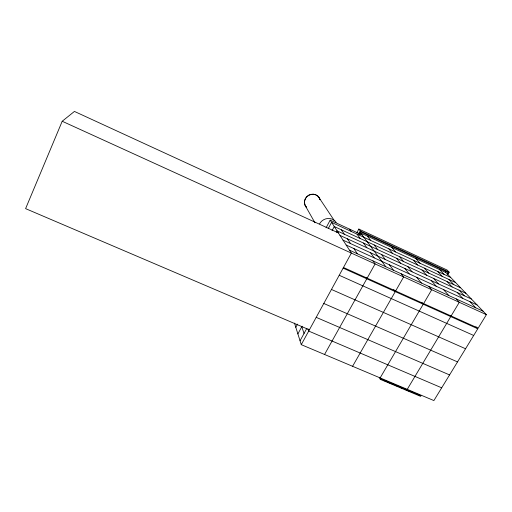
<?xml version="1.0" encoding="UTF-8"?>
<svg xmlns="http://www.w3.org/2000/svg" width="512" height="512" viewBox="0 0 512 512"><rect width="100%" height="100%" fill="white"/><g stroke="black" fill="none" stroke-linecap="round" stroke-linejoin="round"><path stroke-width="0.77" d="M338.374 232.909L74.438 111.43L62.208 121.254L25.6 208.634L309.376 329.83M326.061 227.834L330.163 220.141L362.15 234.957M328.243 228.608L331.584 222.355L450.675 277.434M332.045 230.682L334.272 226.528L455.552 282.515M336.352 232.205L337.069 230.874L460.621 287.795M295.814 327.322L297.549 324.115M297.888 333.914L302.061 326.221M356.947 232.55L358.848 229.062L447.085 270.029L449.197 272.205L447.584 274.944M300.051 340.781L306.65 328.685M358.733 233.728L360.256 230.938L358.848 229.062M358.982 234.56L360.512 231.763L448.346 272.499L447.13 274.56M359.962 234.438L360.723 233.037L445.978 272.538L486.4 314.662L478.15 328.16L343.475 267.494M475.923 326.688L477.779 328.768L433.894 400.57L301.267 344.659L351.354 253.088L330.163 220.141M324.557 354.477L366.79 278.803L365.978 277.53M367.149 278.157L375.098 263.917L372.96 260.902M352.589 366.291L395.264 291.622L393.696 289.421M395.629 290.982L403.654 276.934L401.197 273.792M380.141 377.914L423.245 304.218L421.914 302.509M423.61 303.59L431.718 289.728L428.947 286.464M379.968 377.395L380.666 378.784L420.986 395.763L420.634 396.352L380.32 379.373L380.666 378.784L379.955 377.357M445.248 272.589L446.048 271.226M407.238 389.338L450.746 316.602L449.76 315.424M451.11 315.981L459.296 302.304L456.224 298.918M384.154 380.57L386.362 381.498M387.834 382.118L390.042 383.046M391.514 383.667L393.722 384.595M395.187 385.216L397.395 386.144M401.075 387.699L403.283 388.627M404.755 389.248L406.963 390.176M408.435 390.797L410.643 391.725M441.69 387.814L308.698 331.072L307.91 328.832M316.205 317.344L449.568 374.925M323.795 303.475L457.523 361.901M331.462 289.453L465.562 348.749M339.213 275.283L473.683 335.462M343.123 268.147L477.779 328.768M349.491 250.189L483.04 311.162M62.208 121.254L486.4 314.662M343.014 240.122L471.373 299.002M346.182 245.043L477.088 304.954M339.981 235.405L465.888 293.286M360.256 230.938L449.197 272.205M447.398 271.52L448.346 272.499M439.578 269.574L444.16 274.419M448.922 279.456L453.875 284.685M459.021 290.131L464.378 295.795M469.958 301.69L475.776 307.846M437.626 271.398L442.272 276.384M447.098 281.568L452.122 286.957M457.344 292.57L462.79 298.413M415.891 258.598L420.058 263.277M424.39 268.128L428.89 273.178M433.574 278.432L438.451 283.898M443.533 289.6L448.832 295.546M413.421 260.205L417.632 265.011M422.01 270.01L426.566 275.206M431.309 280.621L436.25 286.266M391.846 247.456L395.59 251.955M399.475 256.627L403.514 261.485M407.718 266.547L412.096 271.814M416.666 277.299L421.427 283.027M388.851 248.838L392.608 253.459M396.525 258.266L400.595 263.27M404.832 268.48L409.254 273.914M367.443 236.154L370.739 240.461M374.17 244.947L377.728 249.606M381.44 254.464L385.306 259.52M389.338 264.794L393.542 270.298M360.723 233.037L385.856 266.79M357.024 234.118L360.198 238.496M363.494 243.053L366.925 247.789M370.502 252.73L374.234 257.882M349.658 229.171L351.277 231.462M341.382 229.811L344.314 234.214M347.373 238.803L350.56 243.584M353.882 248.57L357.35 253.773M318.47 196.794L334.336 220.634M305.165 205.517L314.982 222.803M379.277 377.286L380.32 379.373M301.792 326.726L304.038 333.466M294.483 323.104L301.267 344.659M319.584 223.859A9.709 9.12 -29 0 1 327.718 218.502A9.709 9.12 -29 0 1 336.192 222.432M306.33 207.13A7.981 7.597 -30.8 0 1 308.794 195.258A7.981 7.597 -30.8 0 1 320.019 199.699M306.272 207.181A8.058 7.667 -30.8 0 1 308.755 195.194A8.058 7.667 -30.8 0 1 320.096 199.68"/></g></svg>
